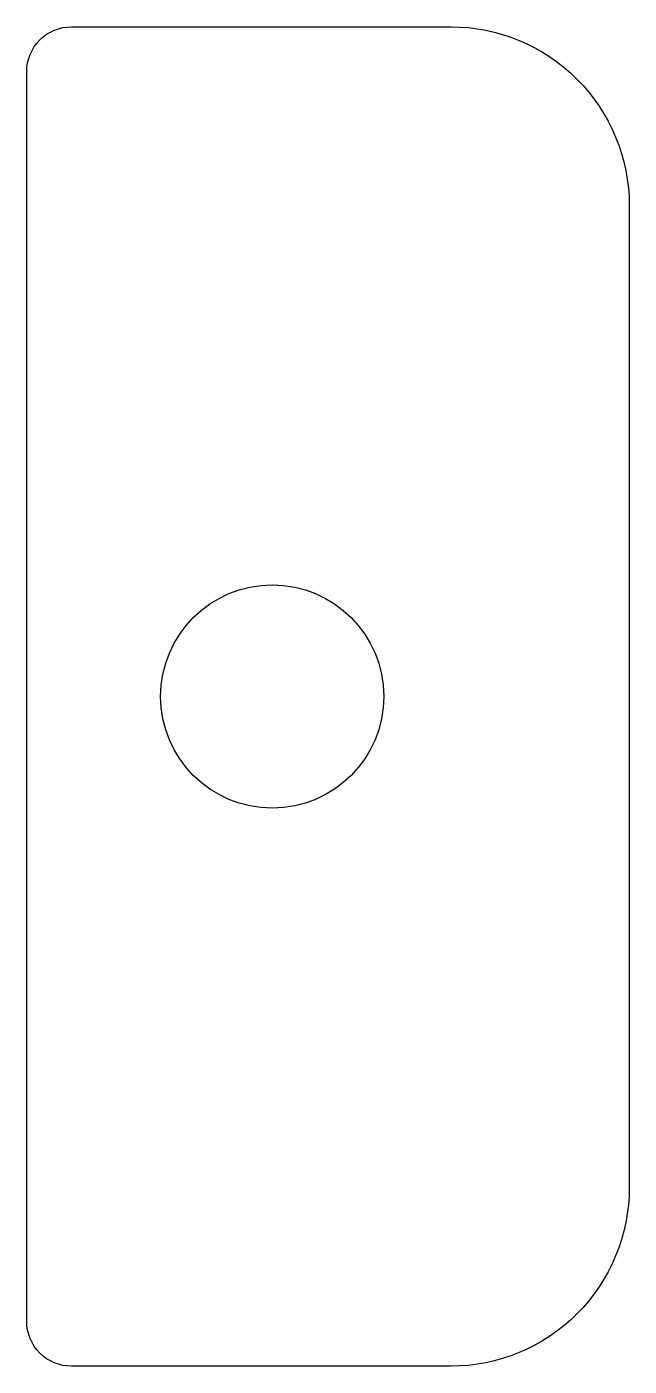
# Model space of a CAD drawing. Extents: x 0 to 13.5, y -15 to 15.
import ezdxf

# ---------------------------------------------------------------- set-up
doc = ezdxf.new("R2010")
doc.units = 0

msp = doc.modelspace()

# ---------------------------------------------------------------- linework, layer by layer
at = {"layer": '1'}
msp.add_lwpolyline([(13.5, 11), (13.5, -11, -0.414214), (9.5, -15), (1, -15, -0.414214), (0, -14), (0, 14, -0.414214), (1, 15), (9.5, 15, -0.414214)], format="xyb", close=True, dxfattribs=at)
msp.add_circle((5.5, 0), 2.5, dxfattribs=at)

doc.saveas('drawing.dxf')
